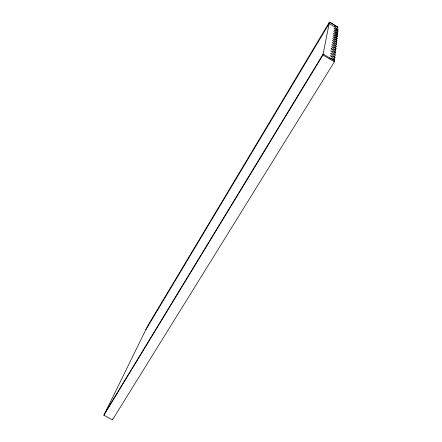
<?xml version="1.0" encoding="UTF-8"?>
<svg xmlns="http://www.w3.org/2000/svg" width="442" height="442" viewBox="0 0 442 442"><rect width="100%" height="100%" fill="white"/><g stroke="black" fill="none" stroke-linecap="round" stroke-linejoin="round"><path stroke-width="0.66" d="M334.5 54.443L335.583 52.686L331.146 48.592M105.124 412.701L323.13 54.051L334.102 60.537L334.39 61.819L112.445 419.9L103.876 415.242L322.931 55.04L329.434 22.1L337.959 27.189L336.528 29.548M112.445 419.9L112.804 418.806M103.876 415.242L147.904 325.505L329.434 22.1L337.959 27.189L334.362 26.702L329.141 23.597L145.783 329.826M337.406 31.089L338.124 29.907L334.362 26.702M336.87 33.288L337.948 31.526L334.135 28.26L338.124 29.907M336.682 34.951L337.76 33.183L333.898 29.863L337.948 31.526M336.495 36.653L337.572 34.89L333.655 31.515L337.76 33.183M336.296 38.41L337.373 36.642L333.406 33.205L337.572 34.89M336.097 40.211L337.174 38.448L333.152 34.946L337.373 36.642M336.246 41.482L336.964 40.305L332.887 36.736L337.174 38.448M335.671 43.979L336.754 42.217L332.616 38.581L336.964 40.305M335.45 45.946L336.533 44.183L332.34 40.482L336.754 42.217M335.224 47.974L336.307 46.211L332.053 42.438L336.533 44.183M334.992 50.068L336.075 48.3L331.754 44.454L336.307 46.211M334.749 52.222L335.832 50.46L331.45 46.532L336.075 48.3M334.24 56.742L335.329 54.979L330.809 50.891L335.583 52.686M333.611 59.698L335.064 57.355L330.472 53.173L335.329 54.979M334.064 60.979L334.787 59.808L330.124 55.532L335.064 57.355M329.765 57.974L334.787 59.808M331.135 48.675L335.832 50.46M322.931 55.04L334.39 61.819"/></g></svg>
